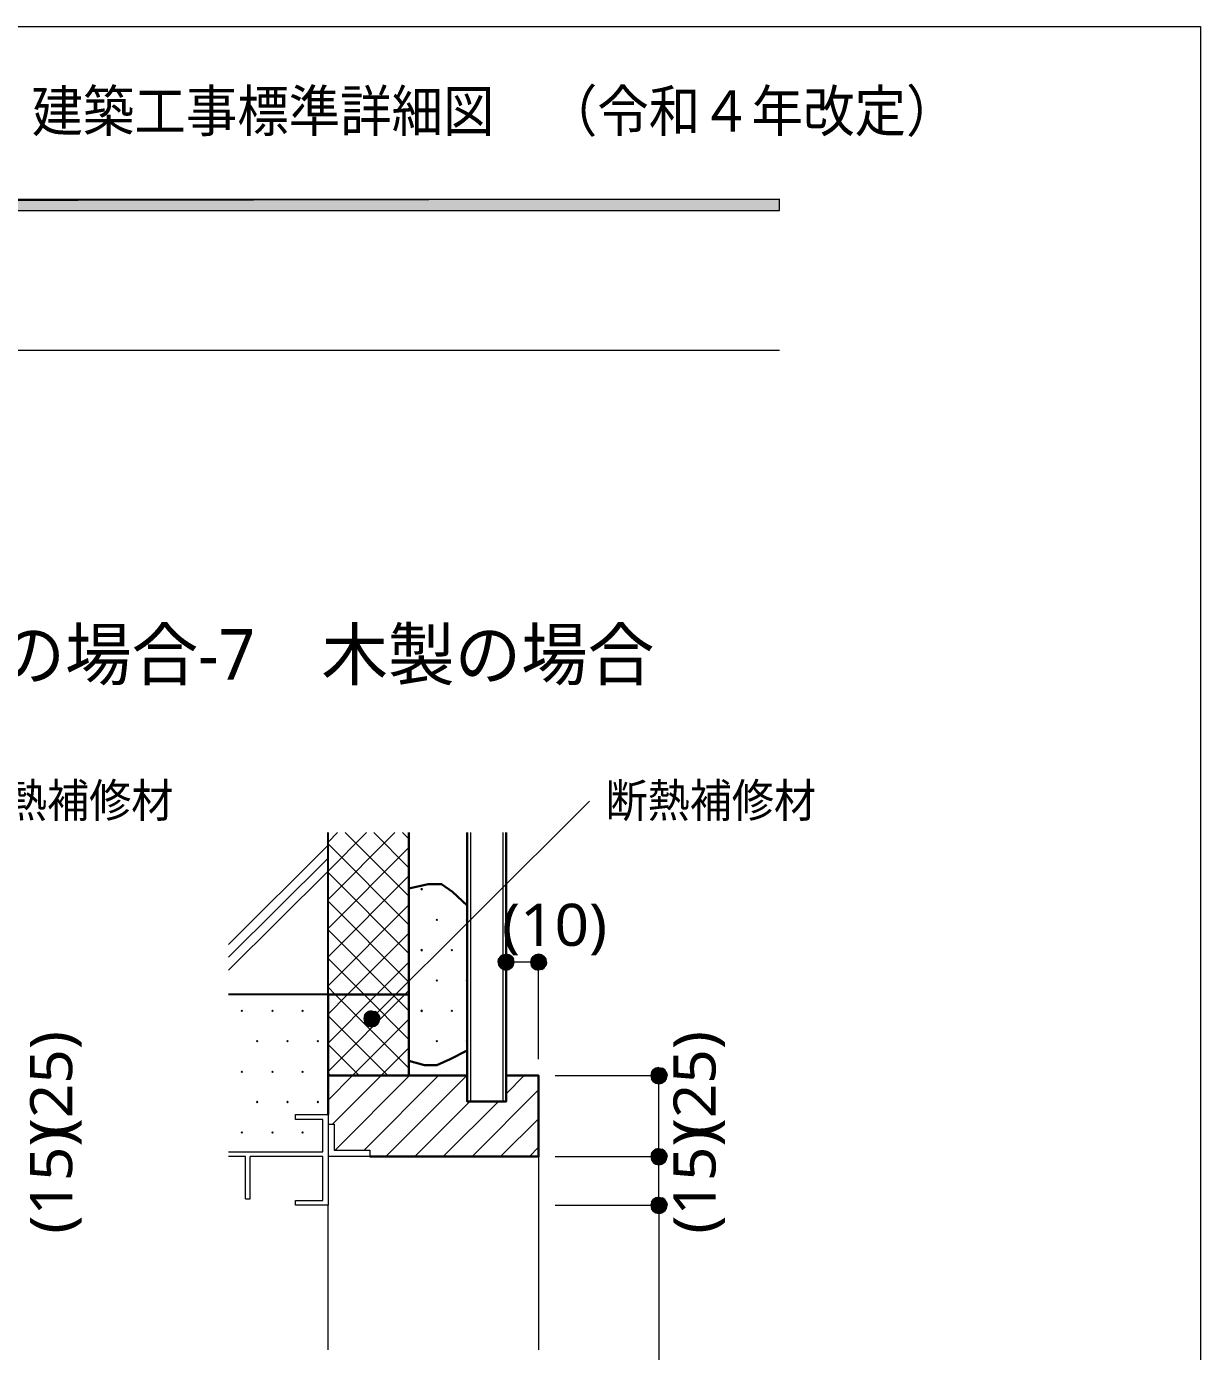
# Model space of a CAD drawing. Header units: millimetres. Extents: x 0 to 420, y 0 to 297.
# Drawn here: x 347.7 to 420.2, y 215.2 to 297 of the extents above; entities that cross this region are included whole.
import ezdxf
from ezdxf.enums import TextEntityAlignment as Align

# ---------------------------------------------------------------- set-up
doc = ezdxf.new("R2010")
doc.units = ezdxf.units.MM
doc.styles.add('kst32b', font='NotoSansJP-Variable.ttf')

msp = doc.modelspace()

# ---------------------------------------------------------------- hatches: boundary and pattern name
h = msp.add_hatch(color=7)
h.paths.add_polyline_path([(394.166, 285.623), (394.166, 286.321), (26.183, 285.623), (394.166, 285.623)])
h.paths.add_polyline_path([(394.166, 286.321), (26.183, 285.623), (26.183, 286.321), (394.166, 286.321)])
for points in [[(372.089, 243.776), (372.068, 243.755), (372.046, 243.734), (372.068, 243.713), (372.089, 243.692), (372.11, 243.713), (372.131, 243.734), (372.11, 243.755), (372.089, 243.776)], [(373.02, 241.893), (372.999, 241.871), (372.978, 241.85), (372.999, 241.829), (373.02, 241.808), (373.041, 241.829), (373.062, 241.85), (373.041, 241.871), (373.02, 241.893)], [(374.883, 241.893), (374.862, 241.871), (374.841, 241.85), (374.862, 241.829), (374.883, 241.808), (374.904, 241.829), (374.925, 241.85), (374.904, 241.871), (374.883, 241.893)], [(372.089, 240.03), (372.068, 240.009), (372.046, 239.988), (372.068, 239.966), (372.089, 239.945), (372.11, 239.966), (372.131, 239.988), (372.11, 240.009), (372.089, 240.03)], [(373.952, 240.03), (373.93, 240.009), (373.909, 239.988), (373.93, 239.966), (373.952, 239.945), (373.973, 239.966), (373.994, 239.988), (373.973, 240.009), (373.952, 240.03)], [(377.761, 239.056), (377.804, 239.247), (377.296, 239.247), (377.761, 239.056)], [(378.841, 239.437), (378.799, 239.247), (379.307, 239.247), (378.841, 239.437)], [(373.02, 238.146), (372.999, 238.125), (372.978, 238.104), (372.999, 238.083), (373.02, 238.062), (373.041, 238.083), (373.062, 238.104), (373.041, 238.125), (373.02, 238.146)], [(374.883, 238.146), (374.862, 238.125), (374.841, 238.104), (374.862, 238.083), (374.883, 238.062), (374.904, 238.083), (374.925, 238.104), (374.904, 238.125), (374.883, 238.146)], [(360.997, 236.283), (360.976, 236.262), (360.955, 236.241), (360.976, 236.22), (360.997, 236.199), (361.019, 236.22), (361.04, 236.241), (361.019, 236.262), (360.997, 236.283)], [(362.881, 236.283), (362.86, 236.262), (362.839, 236.241), (362.86, 236.22), (362.881, 236.199), (362.902, 236.22), (362.924, 236.241), (362.902, 236.262), (362.881, 236.283)], [(364.744, 236.283), (364.723, 236.262), (364.702, 236.241), (364.723, 236.22), (364.744, 236.199), (364.765, 236.22), (364.786, 236.241), (364.765, 236.262), (364.744, 236.283)], [(372.089, 236.283), (372.068, 236.262), (372.046, 236.241), (372.068, 236.22), (372.089, 236.199), (372.11, 236.22), (372.131, 236.241), (372.11, 236.262), (372.089, 236.283)], [(373.952, 236.283), (373.93, 236.262), (373.909, 236.241), (373.93, 236.22), (373.952, 236.199), (373.973, 236.22), (373.994, 236.241), (373.973, 236.262), (373.952, 236.283)], [(368.808, 235.289), (368.998, 235.246), (368.998, 235.754), (368.808, 235.289)], [(361.929, 234.4), (361.908, 234.379), (361.887, 234.357), (361.908, 234.336), (361.929, 234.315), (361.95, 234.336), (361.971, 234.357), (361.95, 234.379), (361.929, 234.4)], [(363.813, 234.4), (363.791, 234.379), (363.77, 234.357), (363.791, 234.336), (363.813, 234.315), (363.834, 234.336), (363.855, 234.357), (363.834, 234.379), (363.813, 234.4)], [(365.675, 234.4), (365.654, 234.379), (365.633, 234.357), (365.654, 234.336), (365.675, 234.315), (365.696, 234.336), (365.718, 234.357), (365.696, 234.379), (365.675, 234.4)], [(373.02, 234.4), (372.999, 234.379), (372.978, 234.357), (372.999, 234.336), (373.02, 234.315), (373.041, 234.336), (373.062, 234.357), (373.041, 234.379), (373.02, 234.4)], [(374.883, 234.4), (374.862, 234.379), (374.841, 234.357), (374.862, 234.336), (374.883, 234.315), (374.904, 234.336), (374.925, 234.357), (374.904, 234.379), (374.883, 234.4)], [(360.997, 232.516), (360.976, 232.495), (360.955, 232.473), (360.976, 232.452), (360.997, 232.431), (361.019, 232.452), (361.04, 232.473), (361.019, 232.495), (360.997, 232.516)], [(362.881, 232.516), (362.86, 232.495), (362.839, 232.473), (362.86, 232.452), (362.881, 232.431), (362.902, 232.452), (362.924, 232.473), (362.902, 232.495), (362.881, 232.516)], [(364.744, 232.516), (364.723, 232.495), (364.702, 232.473), (364.723, 232.452), (364.744, 232.431), (364.765, 232.452), (364.786, 232.473), (364.765, 232.495), (364.744, 232.516)], [(386.546, 231.775), (386.736, 231.733), (386.736, 232.241), (386.546, 231.775)], [(361.929, 230.653), (361.908, 230.632), (361.887, 230.611), (361.908, 230.59), (361.929, 230.568), (361.95, 230.59), (361.971, 230.611), (361.95, 230.632), (361.929, 230.653)], [(363.813, 230.653), (363.791, 230.632), (363.77, 230.611), (363.791, 230.59), (363.813, 230.568), (363.834, 230.59), (363.855, 230.611), (363.834, 230.632), (363.813, 230.653)], [(365.675, 230.653), (365.654, 230.632), (365.633, 230.611), (365.654, 230.59), (365.675, 230.568), (365.696, 230.59), (365.718, 230.611), (365.696, 230.632), (365.675, 230.653)], [(360.997, 228.769), (360.976, 228.748), (360.955, 228.727), (360.976, 228.706), (360.997, 228.685), (361.019, 228.706), (361.04, 228.727), (361.019, 228.748), (360.997, 228.769)], [(362.881, 228.769), (362.86, 228.748), (362.839, 228.727), (362.86, 228.706), (362.881, 228.685), (362.902, 228.706), (362.924, 228.727), (362.902, 228.748), (362.881, 228.769)], [(364.744, 228.769), (364.723, 228.748), (364.702, 228.727), (364.723, 228.706), (364.744, 228.685), (364.765, 228.706), (364.786, 228.727), (364.765, 228.748), (364.744, 228.769)], [(386.546, 226.78), (386.736, 226.737), (386.736, 227.245), (386.546, 226.78)], [(386.546, 223.774), (386.736, 223.732), (386.736, 224.24), (386.546, 223.774)]]:
    msp.add_hatch(color=7).paths.add_polyline_path(points)
h = msp.add_hatch(color=7)
h.paths.add_polyline_path([(376.957, 239.586), (376.83, 239.437), (377.296, 239.247), (376.957, 239.586)])
h.paths.add_polyline_path([(376.83, 239.437), (377.296, 239.247), (376.809, 239.247), (376.83, 239.437)])
h.paths.add_polyline_path([(377.296, 239.247), (376.809, 239.247), (376.83, 239.056), (377.296, 239.247)])
h = msp.add_hatch(color=7)
h.paths.add_polyline_path([(377.486, 239.691), (377.296, 239.734), (377.296, 239.247), (377.486, 239.691)])
h.paths.add_polyline_path([(377.296, 239.734), (377.296, 239.247), (377.105, 239.691), (377.296, 239.734)])
h.paths.add_polyline_path([(377.296, 239.247), (377.105, 239.691), (376.957, 239.586), (377.296, 239.247)])
h = msp.add_hatch(color=7)
h.paths.add_polyline_path([(377.804, 239.247), (377.761, 239.437), (377.296, 239.247), (377.804, 239.247)])
h.paths.add_polyline_path([(377.761, 239.437), (377.296, 239.247), (377.656, 239.586), (377.761, 239.437)])
h.paths.add_polyline_path([(377.296, 239.247), (377.656, 239.586), (377.486, 239.691), (377.296, 239.247)])
h = msp.add_hatch(color=7)
h.paths.add_polyline_path([(379.307, 239.734), (379.116, 239.691), (379.307, 239.247), (379.307, 239.734)])
h.paths.add_polyline_path([(379.116, 239.691), (379.307, 239.247), (378.947, 239.586), (379.116, 239.691)])
h.paths.add_polyline_path([(379.307, 239.247), (378.947, 239.586), (378.841, 239.437), (379.307, 239.247)])
h = msp.add_hatch(color=7)
h.paths.add_polyline_path([(379.772, 239.437), (379.645, 239.586), (379.307, 239.247), (379.772, 239.437)])
h.paths.add_polyline_path([(379.645, 239.586), (379.307, 239.247), (379.497, 239.691), (379.645, 239.586)])
h.paths.add_polyline_path([(379.307, 239.247), (379.497, 239.691), (379.307, 239.734), (379.307, 239.247)])
h = msp.add_hatch(color=7)
h.paths.add_polyline_path([(376.83, 239.056), (376.957, 238.887), (377.296, 239.247), (376.83, 239.056)])
h.paths.add_polyline_path([(376.957, 238.887), (377.296, 239.247), (377.105, 238.781), (376.957, 238.887)])
h.paths.add_polyline_path([(377.296, 239.247), (377.105, 238.781), (377.296, 238.739), (377.296, 239.247)])
h = msp.add_hatch(color=7)
h.paths.add_polyline_path([(377.296, 238.739), (377.486, 238.781), (377.296, 239.247), (377.296, 238.739)])
h.paths.add_polyline_path([(377.486, 238.781), (377.296, 239.247), (377.656, 238.887), (377.486, 238.781)])
h.paths.add_polyline_path([(377.296, 239.247), (377.656, 238.887), (377.761, 239.056), (377.296, 239.247)])
h = msp.add_hatch(color=7)
h.paths.add_polyline_path([(378.799, 239.247), (378.841, 239.056), (379.307, 239.247), (378.799, 239.247)])
h.paths.add_polyline_path([(378.841, 239.056), (379.307, 239.247), (378.947, 238.887), (378.841, 239.056)])
h.paths.add_polyline_path([(379.307, 239.247), (378.947, 238.887), (379.116, 238.781), (379.307, 239.247)])
h = msp.add_hatch(color=7)
h.paths.add_polyline_path([(379.116, 238.781), (379.307, 238.739), (379.307, 239.247), (379.116, 238.781)])
h.paths.add_polyline_path([(379.307, 238.739), (379.307, 239.247), (379.497, 238.781), (379.307, 238.739)])
h.paths.add_polyline_path([(379.307, 239.247), (379.497, 238.781), (379.645, 238.887), (379.307, 239.247)])
h = msp.add_hatch(color=7)
h.paths.add_polyline_path([(379.645, 238.887), (379.772, 239.056), (379.307, 239.247), (379.645, 238.887)])
h.paths.add_polyline_path([(379.772, 239.056), (379.307, 239.247), (379.793, 239.247), (379.772, 239.056)])
h.paths.add_polyline_path([(379.307, 239.247), (379.793, 239.247), (379.772, 239.437), (379.307, 239.247)])
h = msp.add_hatch(color=7)
h.paths.add_polyline_path([(368.808, 236.199), (368.66, 236.093), (368.998, 235.754), (368.808, 236.199)])
h.paths.add_polyline_path([(368.66, 236.093), (368.998, 235.754), (368.554, 235.945), (368.66, 236.093)])
h.paths.add_polyline_path([(368.998, 235.754), (368.554, 235.945), (368.512, 235.754), (368.998, 235.754)])
h = msp.add_hatch(color=7)
h.paths.add_polyline_path([(368.512, 235.754), (368.554, 235.564), (368.998, 235.754), (368.512, 235.754)])
h.paths.add_polyline_path([(368.554, 235.564), (368.998, 235.754), (368.66, 235.395), (368.554, 235.564)])
h.paths.add_polyline_path([(368.998, 235.754), (368.66, 235.395), (368.808, 235.289), (368.998, 235.754)])
h = msp.add_hatch(color=7)
h.paths.add_polyline_path([(369.358, 236.093), (369.21, 236.199), (368.998, 235.754), (369.358, 236.093)])
h.paths.add_polyline_path([(369.21, 236.199), (368.998, 235.754), (368.998, 236.241), (369.21, 236.199)])
h.paths.add_polyline_path([(368.998, 235.754), (368.998, 236.241), (368.808, 236.199), (368.998, 235.754)])
h = msp.add_hatch(color=7)
h.paths.add_polyline_path([(369.464, 235.564), (369.507, 235.754), (368.998, 235.754), (369.464, 235.564)])
h.paths.add_polyline_path([(369.507, 235.754), (368.998, 235.754), (369.464, 235.945), (369.507, 235.754)])
h.paths.add_polyline_path([(368.998, 235.754), (369.464, 235.945), (369.358, 236.093), (368.998, 235.754)])
h = msp.add_hatch(color=7)
h.paths.add_polyline_path([(368.998, 235.246), (369.21, 235.289), (368.998, 235.754), (368.998, 235.246)])
h.paths.add_polyline_path([(369.21, 235.289), (368.998, 235.754), (369.358, 235.395), (369.21, 235.289)])
h.paths.add_polyline_path([(368.998, 235.754), (369.358, 235.395), (369.464, 235.564), (368.998, 235.754)])
h = msp.add_hatch(color=7)
h.paths.add_polyline_path([(386.546, 232.706), (386.376, 232.6), (386.736, 232.241), (386.546, 232.706)])
h.paths.add_polyline_path([(386.376, 232.6), (386.736, 232.241), (386.27, 232.431), (386.376, 232.6)])
h.paths.add_polyline_path([(386.736, 232.241), (386.27, 232.431), (386.228, 232.241), (386.736, 232.241)])
h = msp.add_hatch(color=7)
h.paths.add_polyline_path([(386.228, 232.241), (386.27, 232.05), (386.736, 232.241), (386.228, 232.241)])
h.paths.add_polyline_path([(386.27, 232.05), (386.736, 232.241), (386.376, 231.881), (386.27, 232.05)])
h.paths.add_polyline_path([(386.736, 232.241), (386.376, 231.881), (386.546, 231.775), (386.736, 232.241)])
h = msp.add_hatch(color=7)
h.paths.add_polyline_path([(387.096, 232.6), (386.927, 232.706), (386.736, 232.241), (387.096, 232.6)])
h.paths.add_polyline_path([(386.927, 232.706), (386.736, 232.241), (386.736, 232.749), (386.927, 232.706)])
h.paths.add_polyline_path([(386.736, 232.241), (386.736, 232.749), (386.546, 232.706), (386.736, 232.241)])
h = msp.add_hatch(color=7)
h.paths.add_polyline_path([(387.202, 232.05), (387.244, 232.241), (386.736, 232.241), (387.202, 232.05)])
h.paths.add_polyline_path([(387.244, 232.241), (386.736, 232.241), (387.202, 232.431), (387.244, 232.241)])
h.paths.add_polyline_path([(386.736, 232.241), (387.202, 232.431), (387.096, 232.6), (386.736, 232.241)])
h = msp.add_hatch(color=7)
h.paths.add_polyline_path([(386.736, 231.733), (386.927, 231.775), (386.736, 232.241), (386.736, 231.733)])
h.paths.add_polyline_path([(386.927, 231.775), (386.736, 232.241), (387.096, 231.881), (386.927, 231.775)])
h.paths.add_polyline_path([(386.736, 232.241), (387.096, 231.881), (387.202, 232.05), (386.736, 232.241)])
h = msp.add_hatch(color=7)
h.paths.add_polyline_path([(386.546, 227.711), (386.376, 227.584), (386.736, 227.245), (386.546, 227.711)])
h.paths.add_polyline_path([(386.376, 227.584), (386.736, 227.245), (386.27, 227.436), (386.376, 227.584)])
h.paths.add_polyline_path([(386.736, 227.245), (386.27, 227.436), (386.228, 227.245), (386.736, 227.245)])
h = msp.add_hatch(color=7)
h.paths.add_polyline_path([(387.096, 227.584), (386.927, 227.711), (386.736, 227.245), (387.096, 227.584)])
h.paths.add_polyline_path([(386.927, 227.711), (386.736, 227.245), (386.736, 227.732), (386.927, 227.711)])
h.paths.add_polyline_path([(386.736, 227.245), (386.736, 227.732), (386.546, 227.711), (386.736, 227.245)])
h = msp.add_hatch(color=7)
h.paths.add_polyline_path([(387.202, 227.055), (387.244, 227.245), (386.736, 227.245), (387.202, 227.055)])
h.paths.add_polyline_path([(387.244, 227.245), (386.736, 227.245), (387.202, 227.436), (387.244, 227.245)])
h.paths.add_polyline_path([(386.736, 227.245), (387.202, 227.436), (387.096, 227.584), (386.736, 227.245)])
h = msp.add_hatch(color=7)
h.paths.add_polyline_path([(386.228, 227.245), (386.27, 227.055), (386.736, 227.245), (386.228, 227.245)])
h.paths.add_polyline_path([(386.27, 227.055), (386.736, 227.245), (386.376, 226.886), (386.27, 227.055)])
h.paths.add_polyline_path([(386.736, 227.245), (386.376, 226.886), (386.546, 226.78), (386.736, 227.245)])
h = msp.add_hatch(color=7)
h.paths.add_polyline_path([(386.736, 226.737), (386.927, 226.78), (386.736, 227.245), (386.736, 226.737)])
h.paths.add_polyline_path([(386.927, 226.78), (386.736, 227.245), (387.096, 226.886), (386.927, 226.78)])
h.paths.add_polyline_path([(386.736, 227.245), (387.096, 226.886), (387.202, 227.055), (386.736, 227.245)])
h = msp.add_hatch(color=7)
h.paths.add_polyline_path([(386.546, 224.705), (386.376, 224.599), (386.736, 224.24), (386.546, 224.705)])
h.paths.add_polyline_path([(386.376, 224.599), (386.736, 224.24), (386.27, 224.43), (386.376, 224.599)])
h.paths.add_polyline_path([(386.736, 224.24), (386.27, 224.43), (386.228, 224.24), (386.736, 224.24)])
h = msp.add_hatch(color=7)
h.paths.add_polyline_path([(386.228, 224.24), (386.27, 224.049), (386.736, 224.24), (386.228, 224.24)])
h.paths.add_polyline_path([(386.27, 224.049), (386.736, 224.24), (386.376, 223.88), (386.27, 224.049)])
h.paths.add_polyline_path([(386.736, 224.24), (386.376, 223.88), (386.546, 223.774), (386.736, 224.24)])
h = msp.add_hatch(color=7)
h.paths.add_polyline_path([(387.096, 224.599), (386.927, 224.705), (386.736, 224.24), (387.096, 224.599)])
h.paths.add_polyline_path([(386.927, 224.705), (386.736, 224.24), (386.736, 224.748), (386.927, 224.705)])
h.paths.add_polyline_path([(386.736, 224.24), (386.736, 224.748), (386.546, 224.705), (386.736, 224.24)])
h = msp.add_hatch(color=7)
h.paths.add_polyline_path([(387.202, 224.049), (387.244, 224.24), (386.736, 224.24), (387.202, 224.049)])
h.paths.add_polyline_path([(387.244, 224.24), (386.736, 224.24), (387.202, 224.43), (387.244, 224.24)])
h.paths.add_polyline_path([(386.736, 224.24), (387.202, 224.43), (387.096, 224.599), (386.736, 224.24)])
h = msp.add_hatch(color=7)
h.paths.add_polyline_path([(386.736, 223.732), (386.927, 223.774), (386.736, 224.24), (386.736, 223.732)])
h.paths.add_polyline_path([(386.927, 223.774), (386.736, 224.24), (387.096, 223.88), (386.927, 223.774)])
h.paths.add_polyline_path([(386.736, 224.24), (387.096, 223.88), (387.202, 224.049), (386.736, 224.24)])

# ---------------------------------------------------------------- linework, layer by layer
at = {"lineweight": 13}
msp.add_lwpolyline([(0.191, 0), (0.191, 296.968), (420.158, 296.968), (420.158, 0)], close=True, dxfattribs=at)
at = {"lineweight": 0}
for points in [[(394.166, 285.623), (394.166, 286.321), (26.183, 285.623)], [(394.166, 286.321), (26.183, 285.623), (26.183, 286.321)], [(372.089, 243.776), (372.068, 243.755), (372.046, 243.734), (372.068, 243.713), (372.089, 243.692), (372.11, 243.713), (372.131, 243.734), (372.11, 243.755)], [(373.02, 241.893), (372.999, 241.871), (372.978, 241.85), (372.999, 241.829), (373.02, 241.808), (373.041, 241.829), (373.062, 241.85), (373.041, 241.871)], [(374.883, 241.893), (374.862, 241.871), (374.841, 241.85), (374.862, 241.829), (374.883, 241.808), (374.904, 241.829), (374.925, 241.85), (374.904, 241.871)], [(372.089, 240.03), (372.068, 240.009), (372.046, 239.988), (372.068, 239.966), (372.089, 239.945), (372.11, 239.966), (372.131, 239.988), (372.11, 240.009)], [(373.952, 240.03), (373.93, 240.009), (373.909, 239.988), (373.93, 239.966), (373.952, 239.945), (373.973, 239.966), (373.994, 239.988), (373.973, 240.009)], [(376.957, 239.586), (376.83, 239.437), (377.296, 239.247)], [(377.296, 239.247), (377.105, 239.691), (376.957, 239.586)], [(377.296, 239.734), (377.296, 239.247), (377.105, 239.691)], [(377.486, 239.691), (377.296, 239.734), (377.296, 239.247)], [(377.296, 239.247), (377.656, 239.586), (377.486, 239.691)], [(377.761, 239.437), (377.296, 239.247), (377.656, 239.586)], [(379.307, 239.247), (378.947, 239.586), (378.841, 239.437)], [(379.116, 239.691), (379.307, 239.247), (378.947, 239.586)], [(379.307, 239.734), (379.116, 239.691), (379.307, 239.247)], [(379.307, 239.247), (379.497, 239.691), (379.307, 239.734)], [(379.645, 239.586), (379.307, 239.247), (379.497, 239.691)], [(379.772, 239.437), (379.645, 239.586), (379.307, 239.247)], [(376.83, 239.437), (377.296, 239.247), (376.809, 239.247)], [(377.296, 239.247), (376.809, 239.247), (376.83, 239.056)], [(376.83, 239.056), (376.957, 238.887), (377.296, 239.247)], [(376.957, 238.887), (377.296, 239.247), (377.105, 238.781)], [(377.296, 239.247), (377.105, 238.781), (377.296, 238.739)], [(377.804, 239.247), (377.761, 239.437), (377.296, 239.247)], [(377.296, 238.739), (377.486, 238.781), (377.296, 239.247)], [(377.486, 238.781), (377.296, 239.247), (377.656, 238.887)], [(377.296, 239.247), (377.656, 238.887), (377.761, 239.056)], [(377.761, 239.056), (377.804, 239.247), (377.296, 239.247)], [(378.841, 239.437), (378.799, 239.247), (379.307, 239.247)], [(378.799, 239.247), (378.841, 239.056), (379.307, 239.247)], [(378.841, 239.056), (379.307, 239.247), (378.947, 238.887)], [(379.307, 239.247), (378.947, 238.887), (379.116, 238.781)], [(379.116, 238.781), (379.307, 238.739), (379.307, 239.247)], [(379.307, 239.247), (379.793, 239.247), (379.772, 239.437)], [(379.307, 238.739), (379.307, 239.247), (379.497, 238.781)], [(379.307, 239.247), (379.497, 238.781), (379.645, 238.887)], [(379.645, 238.887), (379.772, 239.056), (379.307, 239.247)], [(379.772, 239.056), (379.307, 239.247), (379.793, 239.247)], [(373.02, 238.146), (372.999, 238.125), (372.978, 238.104), (372.999, 238.083), (373.02, 238.062), (373.041, 238.083), (373.062, 238.104), (373.041, 238.125)], [(374.883, 238.146), (374.862, 238.125), (374.841, 238.104), (374.862, 238.083), (374.883, 238.062), (374.904, 238.083), (374.925, 238.104), (374.904, 238.125)], [(360.997, 236.283), (360.976, 236.262), (360.955, 236.241), (360.976, 236.22), (360.997, 236.199), (361.019, 236.22), (361.04, 236.241), (361.019, 236.262)], [(362.881, 236.283), (362.86, 236.262), (362.839, 236.241), (362.86, 236.22), (362.881, 236.199), (362.902, 236.22), (362.924, 236.241), (362.902, 236.262)], [(364.744, 236.283), (364.723, 236.262), (364.702, 236.241), (364.723, 236.22), (364.744, 236.199), (364.765, 236.22), (364.786, 236.241), (364.765, 236.262)], [(372.089, 236.283), (372.068, 236.262), (372.046, 236.241), (372.068, 236.22), (372.089, 236.199), (372.11, 236.22), (372.131, 236.241), (372.11, 236.262)], [(373.952, 236.283), (373.93, 236.262), (373.909, 236.241), (373.93, 236.22), (373.952, 236.199), (373.973, 236.22), (373.994, 236.241), (373.973, 236.262)], [(368.998, 235.754), (368.554, 235.945), (368.512, 235.754)], [(368.512, 235.754), (368.554, 235.564), (368.998, 235.754)], [(368.66, 236.093), (368.998, 235.754), (368.554, 235.945)], [(368.554, 235.564), (368.998, 235.754), (368.66, 235.395)], [(368.808, 236.199), (368.66, 236.093), (368.998, 235.754)], [(368.998, 235.754), (368.66, 235.395), (368.808, 235.289)], [(368.998, 235.754), (368.998, 236.241), (368.808, 236.199)], [(368.808, 235.289), (368.998, 235.246), (368.998, 235.754)], [(369.21, 236.199), (368.998, 235.754), (368.998, 236.241)], [(369.358, 236.093), (369.21, 236.199), (368.998, 235.754)], [(368.998, 235.754), (369.464, 235.945), (369.358, 236.093)], [(369.507, 235.754), (368.998, 235.754), (369.464, 235.945)], [(368.998, 235.246), (369.21, 235.289), (368.998, 235.754)], [(369.21, 235.289), (368.998, 235.754), (369.358, 235.395)], [(368.998, 235.754), (369.358, 235.395), (369.464, 235.564)], [(369.464, 235.564), (369.507, 235.754), (368.998, 235.754)], [(361.929, 234.4), (361.908, 234.379), (361.887, 234.357), (361.908, 234.336), (361.929, 234.315), (361.95, 234.336), (361.971, 234.357), (361.95, 234.379)], [(363.813, 234.4), (363.791, 234.379), (363.77, 234.357), (363.791, 234.336), (363.813, 234.315), (363.834, 234.336), (363.855, 234.357), (363.834, 234.379)], [(365.675, 234.4), (365.654, 234.379), (365.633, 234.357), (365.654, 234.336), (365.675, 234.315), (365.696, 234.336), (365.718, 234.357), (365.696, 234.379)], [(373.02, 234.4), (372.999, 234.379), (372.978, 234.357), (372.999, 234.336), (373.02, 234.315), (373.041, 234.336), (373.062, 234.357), (373.041, 234.379)], [(374.883, 234.4), (374.862, 234.379), (374.841, 234.357), (374.862, 234.336), (374.883, 234.315), (374.904, 234.336), (374.925, 234.357), (374.904, 234.379)], [(360.997, 232.516), (360.976, 232.495), (360.955, 232.473), (360.976, 232.452), (360.997, 232.431), (361.019, 232.452), (361.04, 232.473), (361.019, 232.495)], [(362.881, 232.516), (362.86, 232.495), (362.839, 232.473), (362.86, 232.452), (362.881, 232.431), (362.902, 232.452), (362.924, 232.473), (362.902, 232.495)], [(364.744, 232.516), (364.723, 232.495), (364.702, 232.473), (364.723, 232.452), (364.744, 232.431), (364.765, 232.452), (364.786, 232.473), (364.765, 232.495)], [(386.736, 232.241), (386.27, 232.431), (386.228, 232.241)], [(386.228, 232.241), (386.27, 232.05), (386.736, 232.241)], [(386.376, 232.6), (386.736, 232.241), (386.27, 232.431)], [(386.27, 232.05), (386.736, 232.241), (386.376, 231.881)], [(386.546, 232.706), (386.376, 232.6), (386.736, 232.241)], [(386.736, 232.241), (386.376, 231.881), (386.546, 231.775)], [(386.736, 232.241), (386.736, 232.749), (386.546, 232.706)], [(386.546, 231.775), (386.736, 231.733), (386.736, 232.241)], [(386.927, 232.706), (386.736, 232.241), (386.736, 232.749)], [(387.096, 232.6), (386.927, 232.706), (386.736, 232.241)], [(386.736, 232.241), (387.202, 232.431), (387.096, 232.6)], [(387.244, 232.241), (386.736, 232.241), (387.202, 232.431)], [(386.736, 231.733), (386.927, 231.775), (386.736, 232.241)], [(386.927, 231.775), (386.736, 232.241), (387.096, 231.881)], [(386.736, 232.241), (387.096, 231.881), (387.202, 232.05)], [(387.202, 232.05), (387.244, 232.241), (386.736, 232.241)], [(361.929, 230.653), (361.908, 230.632), (361.887, 230.611), (361.908, 230.59), (361.929, 230.568), (361.95, 230.59), (361.971, 230.611), (361.95, 230.632)], [(363.813, 230.653), (363.791, 230.632), (363.77, 230.611), (363.791, 230.59), (363.813, 230.568), (363.834, 230.59), (363.855, 230.611), (363.834, 230.632)], [(365.675, 230.653), (365.654, 230.632), (365.633, 230.611), (365.654, 230.59), (365.675, 230.568), (365.696, 230.59), (365.718, 230.611), (365.696, 230.632)], [(360.997, 228.769), (360.976, 228.748), (360.955, 228.727), (360.976, 228.706), (360.997, 228.685), (361.019, 228.706), (361.04, 228.727), (361.019, 228.748)], [(362.881, 228.769), (362.86, 228.748), (362.839, 228.727), (362.86, 228.706), (362.881, 228.685), (362.902, 228.706), (362.924, 228.727), (362.902, 228.748)], [(364.744, 228.769), (364.723, 228.748), (364.702, 228.727), (364.723, 228.706), (364.744, 228.685), (364.765, 228.706), (364.786, 228.727), (364.765, 228.748)], [(386.736, 227.245), (386.27, 227.436), (386.228, 227.245)], [(386.376, 227.584), (386.736, 227.245), (386.27, 227.436)], [(386.546, 227.711), (386.376, 227.584), (386.736, 227.245)], [(386.736, 227.245), (386.736, 227.732), (386.546, 227.711)], [(386.927, 227.711), (386.736, 227.245), (386.736, 227.732)], [(387.096, 227.584), (386.927, 227.711), (386.736, 227.245)], [(386.736, 227.245), (387.202, 227.436), (387.096, 227.584)], [(387.244, 227.245), (386.736, 227.245), (387.202, 227.436)], [(386.228, 227.245), (386.27, 227.055), (386.736, 227.245)], [(386.27, 227.055), (386.736, 227.245), (386.376, 226.886)], [(386.736, 227.245), (386.376, 226.886), (386.546, 226.78)], [(386.546, 226.78), (386.736, 226.737), (386.736, 227.245)], [(386.736, 226.737), (386.927, 226.78), (386.736, 227.245)], [(386.927, 226.78), (386.736, 227.245), (387.096, 226.886)], [(386.736, 227.245), (387.096, 226.886), (387.202, 227.055)], [(387.202, 227.055), (387.244, 227.245), (386.736, 227.245)], [(386.736, 224.24), (386.27, 224.43), (386.228, 224.24)], [(386.228, 224.24), (386.27, 224.049), (386.736, 224.24)], [(386.376, 224.599), (386.736, 224.24), (386.27, 224.43)], [(386.27, 224.049), (386.736, 224.24), (386.376, 223.88)], [(386.546, 224.705), (386.376, 224.599), (386.736, 224.24)], [(386.736, 224.24), (386.376, 223.88), (386.546, 223.774)], [(386.736, 224.24), (386.736, 224.748), (386.546, 224.705)], [(386.546, 223.774), (386.736, 223.732), (386.736, 224.24)], [(386.927, 224.705), (386.736, 224.24), (386.736, 224.748)], [(387.096, 224.599), (386.927, 224.705), (386.736, 224.24)], [(386.736, 224.24), (387.202, 224.43), (387.096, 224.599)], [(387.244, 224.24), (386.736, 224.24), (387.202, 224.43)], [(386.736, 223.732), (386.927, 223.774), (386.736, 224.24)], [(386.927, 223.774), (386.736, 224.24), (387.096, 223.88)], [(386.736, 224.24), (387.096, 223.88), (387.202, 224.049)], [(387.202, 224.049), (387.244, 224.24), (386.736, 224.24)]]:
    msp.add_lwpolyline(points, close=True, dxfattribs=at)
at = {"lineweight": 13}
for points in [[(394.166, 276.987), (26.183, 276.987)], [(368.998, 235.754), (382.439, 249.174)], [(366.31, 246.634), (366.903, 247.248)], [(366.31, 244.856), (368.681, 247.248)], [(366.31, 243.099), (370.438, 247.248)], [(371.306, 243.311), (367.369, 247.248)], [(371.306, 245.068), (369.147, 247.248)], [(371.306, 246.846), (370.904, 247.248)], [(375.095, 247.248), (375.095, 230.632)], [(377.105, 247.248), (377.105, 230.632)], [(360.172, 240.326), (366.31, 246.465)], [(371.306, 241.533), (366.31, 246.549)], [(366.31, 241.321), (371.306, 246.316)], [(360.172, 239.543), (366.31, 245.66)], [(360.172, 238.739), (366.31, 244.856)], [(371.306, 239.776), (366.31, 244.771)], [(366.31, 239.564), (371.306, 244.56)], [(371.306, 237.998), (366.31, 242.993)], [(366.31, 237.786), (371.306, 242.782)], [(371.306, 236.241), (370.29, 237.236), (366.31, 241.237)], [(366.31, 236.029), (367.517, 237.236), (371.306, 241.025)], [(371.306, 234.463), (368.533, 237.236), (366.31, 239.458)], [(366.31, 234.251), (369.295, 237.236), (371.306, 239.247)], [(379.307, 239.247), (377.296, 239.247)], [(379.307, 233.257), (379.307, 239.268)], [(371.306, 232.706), (366.755, 237.236), (366.31, 237.702)], [(366.31, 232.495), (371.052, 237.236), (371.306, 237.49)], [(369.993, 232.241), (366.31, 235.924)], [(367.813, 232.241), (371.306, 235.712)], [(368.237, 232.241), (366.31, 234.167)], [(369.591, 232.241), (371.306, 233.955)], [(366.459, 232.241), (366.31, 232.389)], [(366.31, 230.717), (367.813, 232.241)], [(366.586, 229.235), (369.591, 232.241)], [(366.755, 227.647), (371.348, 232.241)], [(368.533, 227.647), (373.126, 232.241)], [(369.887, 227.245), (374.883, 232.241)], [(377.296, 231.119), (378.418, 232.241)], [(380.323, 232.241), (386.736, 232.241)], [(386.736, 224.24), (386.736, 227.245), (386.736, 232.241)], [(371.666, 227.245), (375.052, 230.632)], [(373.422, 227.245), (376.83, 230.632)], [(375.2, 227.245), (379.307, 231.352)], [(360.172, 227.542), (365.993, 227.542), (365.993, 229.531), (364.3, 229.531), (364.3, 229.849), (366.31, 229.849)], [(366.31, 229.849), (366.31, 224.24), (364.3, 224.24), (364.3, 224.536), (365.993, 224.536), (365.993, 227.245)], [(366.31, 229.235), (366.691, 229.235), (366.691, 227.647), (368.893, 227.647), (368.893, 227.245)], [(376.957, 227.245), (379.307, 229.574)], [(378.735, 227.245), (379.307, 227.817)], [(361.209, 224.642), (361.209, 227.245), (360.172, 227.245)], [(361.209, 224.642), (361.505, 224.642), (361.505, 227.245)], [(365.993, 227.245), (361.505, 227.245)], [(368.893, 227.245), (366.31, 227.245)], [(379.307, 227.245), (379.307, 215.329)], [(380.323, 227.245), (386.736, 227.245)], [(366.31, 215.329), (366.31, 224.24)], [(380.323, 224.24), (386.736, 224.24)], [(386.736, 224.24), (386.736, 209.698)]]:
    msp.add_lwpolyline(points, dxfattribs=at)
at = {"lineweight": 25}
for points in [[(366.31, 237.236), (366.31, 247.248)], [(366.31, 237.236), (360.172, 237.236)]]:
    msp.add_lwpolyline(points, dxfattribs=at)
at = {"lineweight": 30}
for points in [[(371.306, 232.241), (371.306, 247.248)], [(374.904, 247.248), (374.904, 230.632), (377.296, 230.632), (377.296, 247.248)], [(374.904, 242.739), (373.994, 243.586), (373.316, 244.052), (372.491, 244.052), (371.306, 243.776)], [(366.31, 229.849), (366.31, 237.236), (371.306, 237.236)], [(374.904, 233.786), (373.846, 233.257), (373.02, 232.876), (372.258, 232.876), (371.306, 233.151)], [(366.31, 232.241), (374.904, 232.241)], [(377.296, 232.241), (379.307, 232.241), (379.307, 227.245), (368.893, 227.245)]]:
    msp.add_lwpolyline(points, dxfattribs=at)

# ---------------------------------------------------------------- texts
at = {"style": 'kst32b'}
for s, height, p, p2 in [('建築工事標準詳細図\u3000（令和４年改定）', 2.54, (348.008, 290.486), (405.158, 290.486)), ('-5\u3000ｱﾙﾐﾆｳﾑ製の場合-6\u3000ｱﾙﾐﾆｳﾑ製の場合-7\u3000木製の場合', 3.1187, (285.56, 256.667), (386.445, 256.667)), ('断熱補修材', 2.0791, (343.768, 248.179), (356.762, 248.179)), ('断熱補修材', 2.0791, (383.434, 248.179), (396.429, 248.179)), ('(10)', 2.5989, (377.042, 240.242), (383.539, 240.242)), ('(25)', 2.5989, (350.52, 228.494), (350.52, 234.991)), ('(25)', 2.5989, (390.229, 228.494), (390.229, 234.991)), ('(15)', 2.5989, (350.52, 222.483), (350.52, 228.98)), ('(15)', 2.5989, (390.229, 222.483), (390.229, 228.98))]:
    msp.add_text(s, height=height, dxfattribs=at).set_placement(p, p2, align=Align.FIT)

doc.saveas('drawing.dxf')
